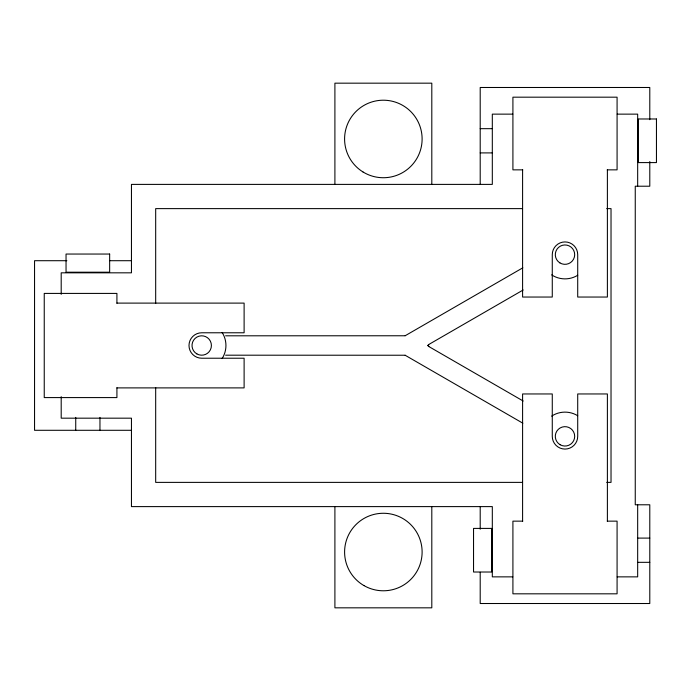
<?xml version="1.0" encoding="UTF-8"?>
<svg xmlns="http://www.w3.org/2000/svg" width="691" height="691" viewBox="0 0 691 691"><rect width="100%" height="100%" fill="white"/><g stroke="black" fill="none" stroke-linecap="round" stroke-linejoin="round"><path stroke-width="1.04" d="M523.182 289.978L428.835 344.455L428.221 345.396L428.835 346.545L523.182 401.022M428.696 344.541L428.239 345.638L428.809 346.536M428.368 344.947C428.506 344.351 428.368 345.18 428.463 346.217M428.273 345.172L428.256 345.776L428.316 345.051M405.185 335.731L522.837 267.806M405.099 335.766L225.62 335.809M512.774 114.136L492.312 114.136L492.312 184.393L131.454 184.393L131.454 272.824L61.197 272.824L61.197 294.357M617.218 114.136L637.672 114.136L637.672 186.216M480.202 128.673L492.035 128.673M480.202 152.901L492.035 152.901M522.776 169.856L512.912 169.856L512.912 97.181L617.08 97.181L617.08 169.856L607.216 169.856M522.543 208.622L155.682 208.622L155.682 303.47M606.707 208.622L611.025 208.622L611.025 482.378L606.707 482.378M66.854 260.706L34.55 260.706L34.55 430.294L131.454 430.294M109.921 260.706L131.454 260.706M116.917 303.107L244.113 303.107L244.113 332.777L201.712 332.777A12.723 12.723 0 0 0 188.997 345.5A12.723 12.723 0 0 0 201.712 358.223L244.113 358.223L244.113 387.893L116.917 387.893M225.62 355.191L405.151 355.234M522.543 482.378L155.682 482.378L155.682 387.53M522.776 521.144L512.912 521.144L512.912 593.819L617.08 593.819L617.08 521.144L607.216 521.144M637.957 538.099L649.79 538.099M637.957 562.327L649.79 562.327M512.774 576.864L492.312 576.864L492.312 506.607L131.454 506.607L131.454 418.176L61.197 418.176L61.197 396.643M617.218 576.864L637.672 576.864L637.672 504.784M405.185 355.269L522.837 423.194M428.601 346.372L428.239 345.638L428.403 346.122M649.79 119.681L649.79 87.489L480.202 87.489L480.202 184.393M649.79 161.53L649.79 186.216L635.254 186.216L635.254 504.784L649.79 504.784L649.79 603.511L480.202 603.511L480.202 572.286M607.389 169.856L607.389 297.044L577.711 297.044L577.711 254.651A12.723 12.723 0 0 0 564.996 241.928A12.723 12.723 0 0 0 552.273 254.651L552.273 297.044L522.595 297.044L522.595 169.856M607.389 521.144L607.389 393.956L577.711 393.956L577.711 436.349A12.723 12.723 0 0 1 564.996 449.072A12.723 12.723 0 0 1 552.273 436.349L552.273 393.956L522.595 393.956L522.595 521.144M480.202 506.607L480.202 529.22M431.806 184.393L431.806 83.17L334.902 83.17L334.902 184.393M431.806 506.607L431.806 607.83L334.902 607.83L334.902 506.607M116.917 303.28L116.917 293.416L44.241 293.416L44.241 397.584L116.917 397.584L116.917 387.72M99.962 417.39L99.962 430.294M75.734 417.39L75.734 430.294M577.728 275.26A24.228 24.228 0 0 1 551.651 274.871M222.131 332.457A24.228 24.228 0 0 1 222.131 358.543M551.651 416.129A24.228 24.228 0 0 1 577.728 415.74M656.45 118.982L638.277 118.982L638.277 162.592L656.45 162.592L656.45 118.982M109.653 254.046L66.042 254.046L66.042 272.211L109.653 272.211L109.653 254.046M491.707 528.408L473.542 528.408L473.542 572.018L491.707 572.018L491.707 528.408M363.976 585.597A38.765 38.765 0 0 0 422.115 552.031A38.765 38.765 0 0 0 363.976 518.457A38.765 38.765 0 0 0 363.976 585.597M362.974 171.947A38.765 38.765 0 0 0 422.097 140.126A38.765 38.765 0 0 0 364.986 104.833A38.765 38.765 0 0 0 362.974 171.947M559.9 262.891A9.691 9.691 0 0 0 574.679 254.944A9.691 9.691 0 0 0 560.401 246.117A9.691 9.691 0 0 0 559.9 262.891M196.866 353.896A9.691 9.691 0 0 0 211.403 345.5A9.691 9.691 0 0 0 196.866 337.104A9.691 9.691 0 0 0 196.866 353.896M560.151 444.745A9.691 9.691 0 0 0 574.687 436.349A9.691 9.691 0 0 0 560.151 427.954A9.691 9.691 0 0 0 560.151 444.745"/></g></svg>
